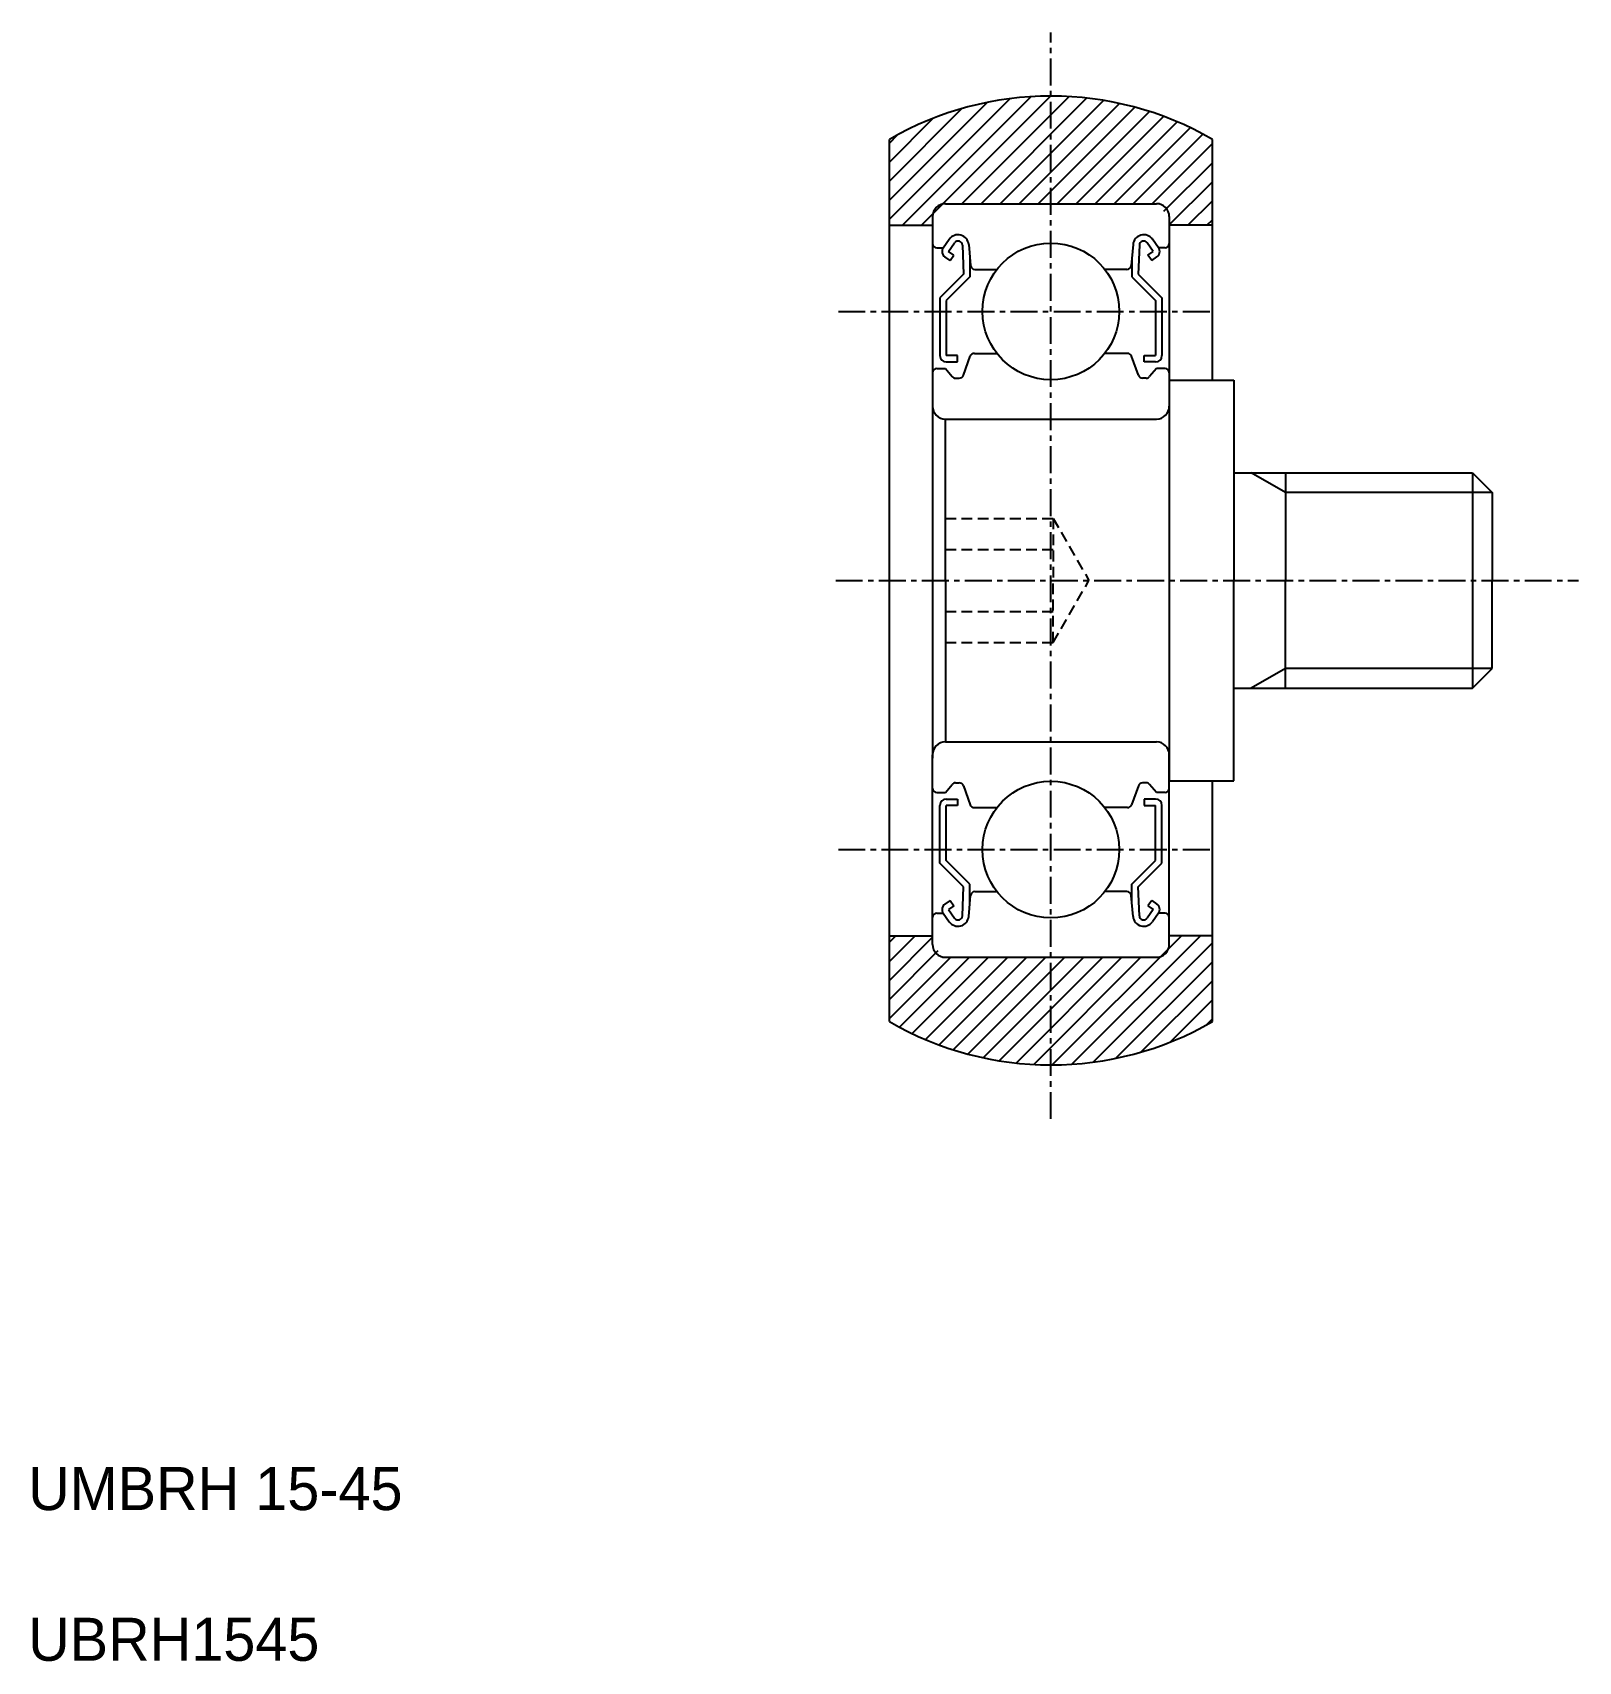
# Model space of a CAD drawing. Extents: x 2.7 to 74.5, y 2.5 to 78.1.
import ezdxf

# ---------------------------------------------------------------- set-up
doc = ezdxf.new("R2010")
doc.units = 0
doc.linetypes.add('CENTER', pattern=[2, 1.25, -0.25, 0.25, -0.25])
doc.linetypes.add('DASHED', pattern=[0.75, 0.5, -0.25])
doc.layers.get('0').update_dxf_attribs({"linetype": 'CONTINUOUS'})
doc.layers.add('CENTER', color=1, linetype='CENTER')

# ---------------------------------------------------------------- blocks, each defined once
blk = doc.blocks.new('*X2')
at = {"color": 0, "linetype": 'CONTINUOUS'}
for p, q in [((452.5, -0.54), (458.097, 5.057)), ((452.5, 0.344), (457.039, 4.883)), ((452.5, 1.227), (455.871, 4.598)), ((453.102, -0.822), (459.073, 5.149)), ((453.986, -0.822), (459.986, 5.178)), ((455.87, 0.178), (460.846, 5.154)), ((456.754, 0.178), (461.661, 5.085)), ((457.638, 0.178), (462.438, 4.978)), ((458.521, 0.178), (463.18, 4.837)), ((459.405, 0.178), (463.892, 4.664)), ((452.5, 2.111), (454.536, 4.147)), ((460.289, 0.178), (464.575, 4.463)), ((461.173, 0.178), (465.231, 4.236)), ((462.057, 0.178), (465.863, 3.984)), ((452.5, 2.995), (452.891, 3.386)), ((462.941, 0.178), (466.473, 3.709)), ((463.825, 0.178), (467.06, 3.413)), ((464.69, 0.159), (467.5, 2.969)), ((465.252, -0.163), (467.5, 2.085)), ((465.5, -0.799), (467.5, 1.201)), ((466.36, -0.822), (467.5, 0.318)), ((467.244, -0.822), (467.5, -0.566)), ((452.5, -35.012), (453.69, -33.822)), ((452.5, -34.128), (452.806, -33.822)), ((452.5, -35.896), (454.503, -33.893)), ((460.064, -39.822), (466.064, -33.822)), ((460.98, -39.79), (466.948, -33.822)), ((452.5, -36.78), (454.772, -34.508)), ((461.96, -39.694), (467.5, -34.154)), ((452.5, -37.663), (455.352, -34.811)), ((452.973, -38.074), (456.225, -34.822)), ((453.561, -38.37), (457.109, -34.822)), ((454.172, -38.644), (457.993, -34.822)), ((454.805, -38.894), (458.877, -34.822)), ((455.463, -39.12), (459.761, -34.822)), ((456.148, -39.319), (460.645, -34.822)), ((456.861, -39.49), (461.528, -34.822)), ((457.605, -39.63), (462.412, -34.822)), ((458.384, -39.735), (463.296, -34.822)), ((459.201, -39.801), (464.18, -34.822)), ((463.023, -39.514), (467.5, -35.038)), ((464.199, -39.222), (467.5, -35.922)), ((465.546, -38.759), (467.5, -36.806)), ((467.218, -37.971), (467.5, -37.689))]:
    blk.add_line(p, q, dxfattribs=at)

msp = doc.modelspace()

# ---------------------------------------------------------------- linework, layer by layer
for p, q in [((42.5, 32.187), (42.5, 73.168)), ((57.5, 61.978), (57.5, 73.168)), ((57.5, 69.178), (55.5, 69.178)), ((57.5, 32.187), (57.5, 43.378)), ((57.5, 36.178), (55.5, 36.178))]:
    msp.add_line(p, q)
at = {"color": 7, "linetype": 'CONTINUOUS'}
for p, q in [((45.1, 70.178), (54.9, 70.178)), ((42.5, 69.178), (44.5, 69.178)), ((44.5, 69.578), (44.5, 60.778)), ((55.5, 69.578), (55.5, 60.778)), ((44.7, 68.128), (45, 68.128)), ((45, 68.128), (45.279, 68.525)), ((45.246, 67.956), (45.528, 68.358)), ((45.892, 68.25), (45.942, 66.902)), ((46.186, 68.282), (46.272, 67.31)), ((53.814, 68.282), (53.728, 67.31)), ((54.108, 68.25), (54.058, 66.902)), ((54.754, 67.956), (54.472, 68.358)), ((55, 68.128), (54.721, 68.525)), ((55.3, 68.128), (55, 68.128)), ((45.319, 67.538), (45.074, 67.709)), ((45.491, 67.783), (45.246, 67.956)), ((45.319, 67.538), (45.491, 67.783)), ((46.242, 67.649), (46.242, 66.778)), ((53.758, 67.649), (53.758, 66.778)), ((54.509, 67.783), (54.754, 67.956)), ((54.681, 67.538), (54.509, 67.783)), ((54.681, 67.538), (54.926, 67.709)), ((45.942, 66.902), (44.842, 65.802)), ((46.242, 66.778), (45.142, 65.678)), ((46.471, 67.128), (47.494, 67.128)), ((53.529, 67.128), (52.506, 67.128)), ((53.758, 66.778), (54.858, 65.678)), ((54.058, 66.902), (55.158, 65.802)), ((44.842, 65.802), (44.842, 63.128)), ((45.142, 65.678), (45.142, 63.128)), ((54.858, 65.678), (54.858, 63.128)), ((55.158, 65.802), (55.158, 63.128)), ((45.662, 63.128), (45.142, 63.128)), ((45.142, 62.828), (45.662, 62.828)), ((45.662, 62.828), (45.662, 63.128)), ((45.934, 62.209), (46.257, 63.096)), ((46.445, 63.228), (47.494, 63.228)), ((53.555, 63.228), (52.506, 63.228)), ((54.066, 62.209), (53.743, 63.096)), ((54.338, 62.828), (54.338, 63.128)), ((54.338, 63.128), (54.858, 63.128)), ((54.858, 62.828), (54.338, 62.828)), ((44.7, 62.528), (45.1, 62.528)), ((45.1, 62.528), (45.418, 62.149)), ((45.571, 62.078), (45.746, 62.078)), ((54.429, 62.078), (54.254, 62.078)), ((54.9, 62.528), (54.582, 62.149)), ((55.3, 62.528), (54.9, 62.528)), ((55.5, 61.978), (58.5, 61.978)), ((55.5, 61.978), (55.5, 43.378)), ((55.5, 61.978), (55.5, 43.378)), ((58.5, 61.978), (58.5, 52.678)), ((44.5, 60.778), (44.5, 44.428)), ((55.5, 60.778), (55.5, 44.578)), ((45.1, 60.178), (54.9, 60.178)), ((45.1, 52.678), (45.1, 60.178)), ((58.5, 57.678), (69.58, 57.678)), ((60.9, 57.678), (60.9, 52.678)), ((69.58, 57.678), (70.5, 56.758)), ((69.58, 57.678), (69.58, 47.678)), ((70.5, 56.758), (70.5, 52.678)), ((44.5, 52.678), (44.5, 52.678)), ((45.1, 52.678), (45.1, 45.178)), ((58.5, 43.378), (58.5, 52.678)), ((60.9, 47.678), (60.9, 52.678)), ((70.5, 48.598), (70.5, 52.678)), ((69.58, 47.678), (70.5, 48.598)), ((58.5, 47.678), (69.58, 47.678)), ((45.1, 45.178), (54.9, 45.178)), ((44.5, 35.778), (44.5, 44.578)), ((44.5, 44.428), (44.5, 44.428)), ((55.5, 35.778), (55.5, 44.578)), ((45.1, 42.828), (45.418, 43.206)), ((45.571, 43.278), (45.746, 43.278)), ((45.934, 43.146), (46.257, 42.259)), ((54.066, 43.146), (53.743, 42.259)), ((54.429, 43.278), (54.254, 43.278)), ((54.9, 42.828), (54.582, 43.206)), ((55.5, 43.378), (58.5, 43.378)), ((44.7, 42.828), (45.1, 42.828)), ((45.142, 42.528), (45.662, 42.528)), ((45.662, 42.528), (45.662, 42.228)), ((54.858, 42.528), (54.338, 42.528)), ((54.338, 42.528), (54.338, 42.228)), ((55.3, 42.828), (54.9, 42.828)), ((44.842, 39.554), (44.842, 42.228)), ((45.142, 39.678), (45.142, 42.228)), ((45.662, 42.228), (45.142, 42.228)), ((46.445, 42.128), (47.494, 42.128)), ((53.555, 42.128), (52.506, 42.128)), ((54.338, 42.228), (54.858, 42.228)), ((54.858, 39.678), (54.858, 42.228)), ((55.158, 39.554), (55.158, 42.228)), ((45.942, 38.454), (44.842, 39.554)), ((46.242, 38.578), (45.142, 39.678)), ((53.758, 38.578), (54.858, 39.678)), ((54.058, 38.454), (55.158, 39.554)), ((45.892, 37.105), (45.942, 38.454)), ((46.186, 37.074), (46.272, 38.045)), ((46.242, 37.707), (46.242, 38.578)), ((46.471, 38.228), (47.494, 38.228)), ((53.529, 38.228), (52.506, 38.228)), ((53.814, 37.074), (53.728, 38.045)), ((53.758, 37.707), (53.758, 38.578)), ((54.108, 37.105), (54.058, 38.454)), ((44.7, 37.228), (45, 37.228)), ((45, 37.228), (45.279, 36.831)), ((45.319, 37.818), (45.074, 37.646)), ((45.491, 37.573), (45.246, 37.4)), ((45.246, 37.4), (45.528, 36.998)), ((45.319, 37.818), (45.491, 37.573)), ((54.754, 37.4), (54.472, 36.998)), ((54.681, 37.818), (54.509, 37.573)), ((54.509, 37.573), (54.754, 37.4)), ((54.681, 37.818), (54.926, 37.646)), ((55, 37.228), (54.721, 36.831)), ((55.3, 37.228), (55, 37.228)), ((42.5, 36.178), (44.5, 36.178)), ((45.1, 35.178), (54.9, 35.178))]:
    msp.add_line(p, q, dxfattribs=at)
at = {"color": 3, "linetype": 'CONTINUOUS'}
for p, q in [((60.9, 56.758), (59.307, 57.678)), ((70.5, 56.758), (60.9, 56.758)), ((60.9, 48.598), (59.307, 47.678)), ((70.5, 48.598), (60.9, 48.598))]:
    msp.add_line(p, q, dxfattribs=at)
at = {"color": 3, "linetype": 'DASHED'}
for p, q in [((45.1, 55.565), (50.1, 55.565)), ((50.1, 55.565), (50.1, 52.678)), ((50.1, 55.565), (51.767, 52.678)), ((45.1, 54.121), (50.1, 54.121)), ((50.1, 49.791), (50.1, 52.678)), ((50.1, 49.791), (51.767, 52.678)), ((45.1, 51.234), (50.1, 51.234)), ((45.1, 49.791), (50.1, 49.791))]:
    msp.add_line(p, q, dxfattribs=at)
at = {"color": 7, "linetype": 'CONTINUOUS'}
for centre in [(50, 65.178), (50, 40.178)]:
    msp.add_circle(centre, 3.175, dxfattribs=at)
for centre, radius, start, end in [((50, 60.178), 15, 60, 120), ((45.1, 69.578), 0.6, 90, 180), ((54.9, 69.578), 0.6, 0, 90), ((44.7, 68.328), 0.2, 180, 270), ((45.245, 67.955), 0.3, 144.93555, 235.03769), ((45.688, 68.237), 0.5, 5.06502, 144.93555), ((45.692, 68.243), 0.2, 2.13118, 144.93675), ((54.312, 68.237), 0.5, 35.06445, 174.93498), ((54.308, 68.243), 0.2, 35.06325, 177.86882), ((54.755, 67.955), 0.3, 304.96231, 35.06445), ((55.3, 68.328), 0.2, 270, 0), ((46.471, 67.328), 0.2, 185.06502, 270), ((53.529, 67.328), 0.2, 270, 354.93498), ((45.142, 63.128), 0.3, 180, 270), ((46.445, 63.028), 0.2, 90, 159.97033), ((53.555, 63.028), 0.2, 20.02967, 90), ((54.858, 63.128), 0.3, 270, 0), ((44.7, 62.328), 0.2, 90, 180), ((45.571, 62.278), 0.2, 219.99699, 270), ((45.746, 62.278), 0.2, 270, 339.97033), ((54.254, 62.278), 0.2, 200.02967, 270), ((54.429, 62.278), 0.2, 270, 320.00301), ((55.3, 62.328), 0.2, 0, 90), ((45.1, 60.778), 0.6, 180.00034, 270), ((54.9, 60.778), 0.6, 270, 0), ((45.1, 44.578), 0.6, 90, 180), ((54.9, 44.578), 0.6, 0, 90), ((45.571, 43.078), 0.2, 90, 140.00301), ((45.746, 43.078), 0.2, 20.02967, 90), ((54.254, 43.078), 0.2, 90, 159.97033), ((54.429, 43.078), 0.2, 39.99699, 90), ((44.7, 43.028), 0.2, 180, 270), ((45.142, 42.228), 0.3, 90, 180), ((54.858, 42.228), 0.3, 0, 90), ((55.3, 43.028), 0.2, 270, 0), ((46.445, 42.328), 0.2, 200.02967, 270), ((53.555, 42.328), 0.2, 270, 339.97033), ((46.471, 38.028), 0.2, 90, 174.93498), ((53.529, 38.028), 0.2, 5.06502, 90), ((44.7, 37.028), 0.2, 90, 180), ((45.245, 37.4), 0.3, 124.96231, 215.06445), ((45.688, 37.118), 0.5, 215.06445, 354.93498), ((45.692, 37.113), 0.2, 215.06325, 357.86882), ((54.312, 37.118), 0.5, 185.06502, 324.93555), ((54.308, 37.113), 0.2, 182.13118, 324.93675), ((54.755, 37.4), 0.3, 324.93555, 55.03769), ((55.3, 37.028), 0.2, 0, 90), ((45.1, 35.778), 0.6, 180, 270), ((54.9, 35.778), 0.6, 270, 0), ((50, 45.178), 15, 240, 300)]:
    msp.add_arc(centre, radius, start, end, dxfattribs=at)
at = {"layer": 'CENTER', "color": 1, "linetype": 'CENTER'}
for p, q in [((50, 27.666), (50, 78.128)), ((40.129, 65.178), (57.5, 65.178)), ((40.006, 52.678), (74.5, 52.678)), ((40.129, 40.178), (57.5, 40.178))]:
    msp.add_line(p, q, dxfattribs=at)

# ---------------------------------------------------------------- block references
at = {"color": 3, "linetype": 'CONTINUOUS'}
msp.add_blockref('*X2', (-410, 70), dxfattribs=at)

# ---------------------------------------------------------------- texts
at = {"color": 7, "linetype": 'CONTINUOUS'}
for s, p in [('UMBRH 15-45', (2.5, 9.5)), ('UBRH1545', (2.5, 2.5))]:
    msp.add_text(s, height=2, dxfattribs=at).set_placement(p)

doc.saveas('drawing.dxf')
